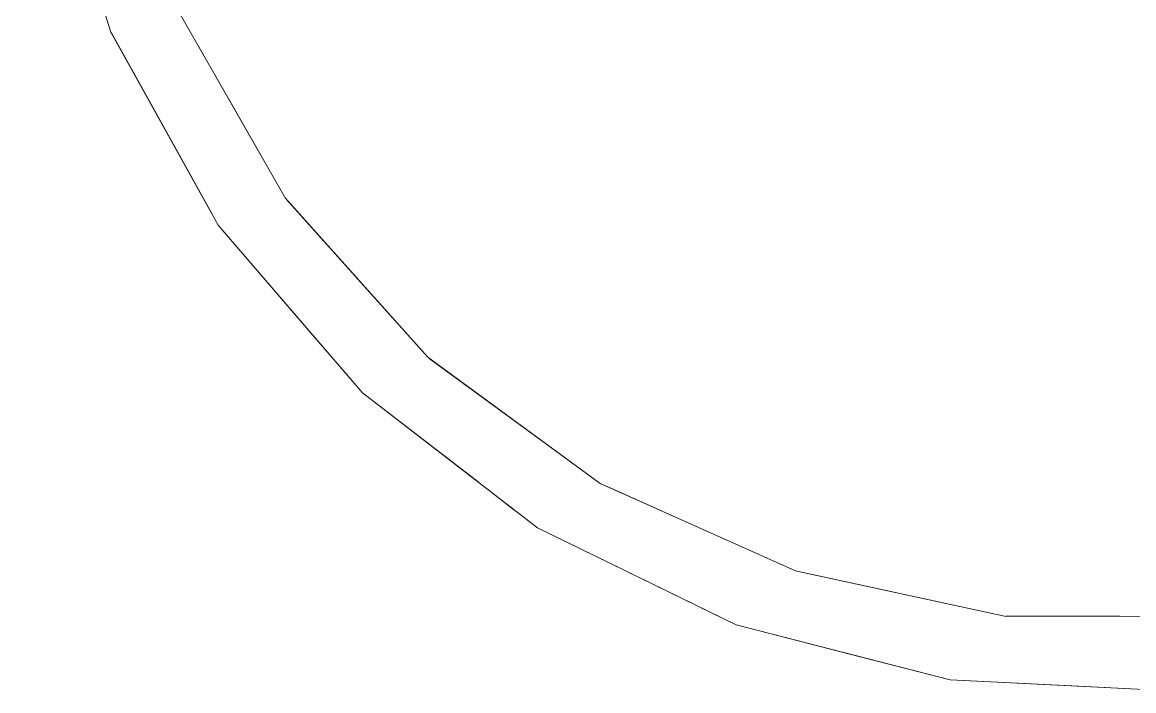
# Model space of a CAD drawing. Header units: millimetres. Extents: x 35540 to 832230, y -10956 to 416550.
# Drawn here: x 87300.3 to 87615.9, y 28314.9 to 28504.9 of the extents above; entities that cross this region are included whole.
import ezdxf

# ---------------------------------------------------------------- set-up
doc = ezdxf.new("R2010")
doc.units = ezdxf.units.MM
doc.layers.add('Q-CASE', color=31, linetype='Continuous', lineweight=5)

# ---------------------------------------------------------------- blocks, each defined once
blk = doc.blocks.new('DLN_Cat Ladder - 750x750x4500 _WDD_-9656512-G_F U_F_A_')
at = {"layer": 'Q-CASE'}
for p, q in [((-240.12, -924.37), (-239.88, -924.81)), ((-240.12, -924.37), (-239.88, -924.81)), ((-240.12, -924.37), (-239.88, -924.81)), ((-240.12, -924.37), (-239.88, -924.81)), ((-240.12, -924.37), (-239.88, -924.81)), ((-240.12, -924.37), (-239.88, -924.81)), ((-240.12, -924.37), (-239.88, -924.81)), ((-240.12, -924.37), (-239.88, -924.81)), ((-240.12, -924.37), (-239.88, -924.81)), ((-239.88, -924.81), (-229.1, -944.21)), ((-239.88, -924.81), (-229.1, -944.21)), ((-239.88, -924.81), (-229.1, -944.21)), ((-239.88, -924.81), (-229.1, -944.21)), ((-239.88, -924.81), (-229.1, -944.21)), ((-239.88, -924.81), (-229.1, -944.21)), ((-239.88, -924.81), (-229.1, -944.21)), ((-239.88, -924.81), (-229.1, -944.21)), ((-239.88, -924.81), (-229.1, -944.21)), ((-204.77, -946.73), (-217.3, -924.81)), ((-204.77, -946.73), (-217.3, -924.81)), ((-204.77, -946.73), (-217.3, -924.81)), ((-204.77, -946.73), (-217.3, -924.81)), ((-204.77, -946.73), (-217.3, -924.81)), ((-204.77, -946.73), (-217.3, -924.81)), ((-204.77, -946.73), (-217.3, -924.81)), ((-204.77, -946.73), (-217.3, -924.81)), ((-204.77, -946.73), (-217.3, -924.81)), ((-229.1, -944.21), (-211.48, -975.91)), ((-229.1, -944.21), (-211.48, -975.91)), ((-229.1, -944.21), (-211.48, -975.91)), ((-229.1, -944.21), (-211.48, -975.91)), ((-229.1, -944.21), (-211.48, -975.91)), ((-229.1, -944.21), (-211.48, -975.91)), ((-229.1, -944.21), (-211.48, -975.91)), ((-229.1, -944.21), (-211.48, -975.91)), ((-229.1, -944.21), (-211.48, -975.91)), ((-190.61, -971.5), (-204.77, -946.73)), ((-190.61, -971.5), (-204.77, -946.73)), ((-190.61, -971.5), (-204.77, -946.73)), ((-190.61, -971.5), (-204.77, -946.73)), ((-190.61, -971.5), (-204.77, -946.73)), ((-190.61, -971.5), (-204.77, -946.73)), ((-190.61, -971.5), (-204.77, -946.73)), ((-190.61, -971.5), (-204.77, -946.73)), ((-190.61, -971.5), (-204.77, -946.73)), ((-169.13, -995.55), (-190.21, -971.94)), ((-169.13, -995.55), (-190.21, -971.94)), ((-169.13, -995.55), (-190.21, -971.94)), ((-169.13, -995.55), (-190.21, -971.94)), ((-169.13, -995.55), (-190.21, -971.94)), ((-169.13, -995.55), (-190.21, -971.94)), ((-169.13, -995.55), (-190.21, -971.94)), ((-169.13, -995.55), (-190.21, -971.94)), ((-169.13, -995.55), (-190.21, -971.94)), ((-209.62, -979.26), (-180.56, -1013.06)), ((-209.62, -979.26), (-180.56, -1013.06)), ((-209.62, -979.26), (-180.56, -1013.06)), ((-209.62, -979.26), (-180.56, -1013.06)), ((-209.62, -979.26), (-180.56, -1013.06)), ((-209.62, -979.26), (-180.56, -1013.06)), ((-209.62, -979.26), (-180.56, -1013.06)), ((-209.62, -979.26), (-180.56, -1013.06)), ((-209.62, -979.26), (-180.56, -1013.06)), ((-150.15, -1016.78), (-169.13, -995.55)), ((-150.15, -1016.78), (-169.13, -995.55)), ((-150.15, -1016.78), (-169.13, -995.55)), ((-150.15, -1016.78), (-169.13, -995.55)), ((-150.15, -1016.78), (-169.13, -995.55)), ((-150.15, -1016.78), (-169.13, -995.55)), ((-150.15, -1016.78), (-169.13, -995.55)), ((-150.15, -1016.78), (-169.13, -995.55)), ((-150.15, -1016.78), (-169.13, -995.55)), ((-180.56, -1013.06), (-171.99, -1023.02)), ((-180.56, -1013.06), (-171.99, -1023.02)), ((-180.56, -1013.06), (-171.99, -1023.02)), ((-180.56, -1013.06), (-171.99, -1023.02)), ((-180.56, -1013.06), (-171.99, -1023.02)), ((-180.56, -1013.06), (-171.99, -1023.02)), ((-180.56, -1013.06), (-171.99, -1023.02)), ((-180.56, -1013.06), (-171.99, -1023.02)), ((-180.56, -1013.06), (-171.99, -1023.02)), ((-124.07, -1035.88), (-149.71, -1017.11)), ((-124.07, -1035.88), (-149.71, -1017.11)), ((-124.07, -1035.88), (-149.71, -1017.11)), ((-124.07, -1035.88), (-149.71, -1017.11)), ((-124.07, -1035.88), (-149.71, -1017.11)), ((-124.07, -1035.88), (-149.71, -1017.11)), ((-124.07, -1035.88), (-149.71, -1017.11)), ((-124.07, -1035.88), (-149.71, -1017.11)), ((-124.07, -1035.88), (-149.71, -1017.11)), ((-168.68, -1026.87), (-135.87, -1052.22)), ((-168.68, -1026.87), (-135.87, -1052.22)), ((-168.68, -1026.87), (-135.87, -1052.22)), ((-168.68, -1026.87), (-135.87, -1052.22)), ((-168.68, -1026.87), (-135.87, -1052.22)), ((-168.68, -1026.87), (-135.87, -1052.22)), ((-168.68, -1026.87), (-135.87, -1052.22)), ((-168.68, -1026.87), (-135.87, -1052.22)), ((-168.68, -1026.87), (-135.87, -1052.22)), ((-101.15, -1052.65), (-124.07, -1035.88)), ((-101.15, -1052.65), (-124.07, -1035.88)), ((-97.53, -1054.28), (-101.15, -1052.65)), ((-97.53, -1054.28), (-101.15, -1052.65)), ((-133.21, -1054.28), (-125.66, -1060.11)), ((-133.21, -1054.28), (-125.66, -1060.11)), ((-133.21, -1054.28), (-125.66, -1060.11)), ((-133.21, -1054.28), (-125.66, -1060.11)), ((-133.21, -1054.28), (-125.66, -1060.11)), ((-133.21, -1054.28), (-125.66, -1060.11)), ((-133.21, -1054.28), (-125.66, -1060.11)), ((-133.21, -1054.28), (-125.66, -1060.11)), ((-133.21, -1054.28), (-125.66, -1060.11)), ((-71.57, -1065.94), (-97.53, -1054.28)), ((-71.57, -1065.94), (-97.53, -1054.28)), ((-71.57, -1065.94), (-97.53, -1054.28)), ((-71.57, -1065.94), (-97.53, -1054.28)), ((-71.57, -1065.94), (-97.53, -1054.28)), ((-71.57, -1065.94), (-97.53, -1054.28)), ((-71.57, -1065.94), (-97.53, -1054.28)), ((-71.57, -1065.94), (-97.53, -1054.28)), ((-71.57, -1065.94), (-97.53, -1054.28)), ((-118.99, -1065.26), (-98.3, -1075.37)), ((-118.99, -1065.26), (-98.3, -1075.37)), ((-118.99, -1065.26), (-98.3, -1075.37)), ((-118.99, -1065.26), (-98.3, -1075.37)), ((-118.99, -1065.26), (-98.3, -1075.37)), ((-118.99, -1065.26), (-98.3, -1075.37)), ((-118.99, -1065.26), (-98.3, -1075.37)), ((-118.99, -1065.26), (-98.3, -1075.37)), ((-118.99, -1065.26), (-98.3, -1075.37)), ((-45.76, -1077.53), (-71.57, -1065.94)), ((-45.76, -1077.53), (-71.57, -1065.94)), ((-45.76, -1077.53), (-71.57, -1065.94)), ((-45.76, -1077.53), (-71.57, -1065.94)), ((-45.76, -1077.53), (-71.57, -1065.94)), ((-45.76, -1077.53), (-71.57, -1065.94)), ((-45.76, -1077.53), (-71.57, -1065.94)), ((-45.76, -1077.53), (-71.57, -1065.94)), ((-45.76, -1077.53), (-71.57, -1065.94)), ((-98.3, -1075.37), (-69.43, -1089.5)), ((-98.3, -1075.37), (-69.43, -1089.5)), ((-98.3, -1075.37), (-69.43, -1089.5)), ((-98.3, -1075.37), (-69.43, -1089.5)), ((-98.3, -1075.37), (-69.43, -1089.5)), ((-98.3, -1075.37), (-69.43, -1089.5)), ((-98.3, -1075.37), (-69.43, -1089.5)), ((-98.3, -1075.37), (-69.43, -1089.5)), ((-98.3, -1075.37), (-69.43, -1089.5)), ((-13.93, -1084.39), (-45.32, -1077.62)), ((-13.93, -1084.39), (-45.32, -1077.62)), ((-13.93, -1084.39), (-45.32, -1077.62)), ((-13.93, -1084.39), (-45.32, -1077.62)), ((-13.93, -1084.39), (-45.32, -1077.62)), ((-13.93, -1084.39), (-45.32, -1077.62)), ((-13.93, -1084.39), (-45.32, -1077.62)), ((-13.93, -1084.39), (-45.32, -1077.62)), ((-13.93, -1084.39), (-45.32, -1077.62)), ((13.6, -1090.33), (-13.93, -1084.39)), ((13.6, -1090.33), (-13.93, -1084.39)), ((13.6, -1090.33), (-13.93, -1084.39)), ((13.6, -1090.33), (-13.93, -1084.39)), ((13.6, -1090.33), (-13.93, -1084.39)), ((13.6, -1090.33), (-13.93, -1084.39)), ((13.6, -1090.33), (-13.93, -1084.39)), ((13.6, -1090.33), (-13.93, -1084.39)), ((13.6, -1090.33), (-13.93, -1084.39)), ((46.35, -1090.41), (14, -1090.33)), ((46.35, -1090.41), (14, -1090.33)), ((46.35, -1090.41), (14, -1090.33)), ((46.35, -1090.41), (14, -1090.33)), ((46.35, -1090.41), (14, -1090.33)), ((46.35, -1090.41), (14, -1090.33)), ((46.35, -1090.41), (14, -1090.33)), ((46.35, -1090.41), (14, -1090.33)), ((46.35, -1090.41), (14, -1090.33)), ((74.33, -1090.48), (46.35, -1090.41)), ((74.33, -1090.48), (46.35, -1090.41)), ((74.33, -1090.48), (46.35, -1090.41)), ((74.33, -1090.48), (46.35, -1090.41)), ((74.33, -1090.48), (46.35, -1090.41)), ((74.33, -1090.48), (46.35, -1090.41)), ((74.33, -1090.48), (46.35, -1090.41)), ((74.33, -1090.48), (46.35, -1090.41)), ((74.33, -1090.48), (46.35, -1090.41)), ((-27.03, -1101.99), (-10.37, -1106.28)), ((-27.03, -1101.99), (-10.37, -1106.28)), ((-27.03, -1101.99), (-10.37, -1106.28)), ((-27.03, -1101.99), (-10.37, -1106.28)), ((-27.03, -1101.99), (-10.37, -1106.28)), ((-27.03, -1101.99), (-10.37, -1106.28)), ((-27.03, -1101.99), (-10.37, -1106.28)), ((-27.03, -1101.99), (-10.37, -1106.28)), ((-27.03, -1101.99), (-10.37, -1106.28)), ((32.74, -1110.19), (47.66, -1110.92)), ((32.74, -1110.19), (47.66, -1110.92)), ((32.74, -1110.19), (47.66, -1110.92)), ((32.74, -1110.19), (47.66, -1110.92)), ((32.74, -1110.19), (47.66, -1110.92)), ((32.74, -1110.19), (47.66, -1110.92)), ((32.74, -1110.19), (47.66, -1110.92)), ((32.74, -1110.19), (47.66, -1110.92)), ((32.74, -1110.19), (47.66, -1110.92))]:
    blk.add_line(p, q, dxfattribs=at)
at = {"layer": 'Q-CASE', "flags": 128}
for points in [[(-265.3, -802), (-258.94, -864.47), (-240.12, -924.37), (-209.62, -979.26), (-168.68, -1026.87), (-118.99, -1065.26), (-62.59, -1092.84), (-1.78, -1108.5), (60.94, -1111.57), (122.99, -1101.95), (181.82, -1080.02), (235.04, -1046.69), (280.44, -1003.31), (316.17, -951.68), (340.76, -893.91), (353.21, -832.36), (354.7, -802)], [(334.7, -802), (328.34, -862.39), (309.55, -920.13), (279.14, -972.7), (238.45, -1017.78), (189.27, -1053.39), (133.75, -1077.99), (74.33, -1090.48), (13.6, -1090.33), (-45.76, -1077.53), (-101.15, -1052.65), (-150.15, -1016.78), (-190.61, -971.5), (-220.75, -918.78), (-239.25, -860.94), (-245.3, -802)], [(-97.53, -1054.28), (-101.15, -1052.65), (-124.07, -1035.88)], [(-97.53, -1054.28), (-101.15, -1052.65), (-124.07, -1035.88)], [(-97.53, -1054.28), (-101.15, -1052.65), (-124.07, -1035.88)], [(-97.53, -1054.28), (-101.15, -1052.65), (-124.07, -1035.88)], [(-97.53, -1054.28), (-101.15, -1052.65), (-124.07, -1035.88)], [(-97.53, -1054.28), (-101.15, -1052.65), (-124.07, -1035.88)], [(-97.53, -1054.28), (-101.15, -1052.65), (-124.07, -1035.88)], [(-69.43, -1089.5), (-62.59, -1092.84), (-27.03, -1101.99)], [(-69.43, -1089.5), (-62.59, -1092.84), (-27.03, -1101.99)], [(-69.43, -1089.5), (-62.59, -1092.84), (-27.03, -1101.99)], [(-69.43, -1089.5), (-62.59, -1092.84), (-27.03, -1101.99)], [(-69.43, -1089.5), (-62.59, -1092.84), (-27.03, -1101.99)], [(-69.43, -1089.5), (-62.59, -1092.84), (-27.03, -1101.99)], [(-69.43, -1089.5), (-62.59, -1092.84), (-27.03, -1101.99)], [(-69.43, -1089.5), (-62.59, -1092.84), (-27.03, -1101.99)], [(-69.43, -1089.5), (-62.59, -1092.84), (-27.03, -1101.99)], [(-10.37, -1106.28), (-1.78, -1108.5), (32.74, -1110.19)], [(-10.37, -1106.28), (-1.78, -1108.5), (32.74, -1110.19)], [(-10.37, -1106.28), (-1.78, -1108.5), (32.74, -1110.19)], [(-10.37, -1106.28), (-1.78, -1108.5), (32.74, -1110.19)], [(-10.37, -1106.28), (-1.78, -1108.5), (32.74, -1110.19)], [(-10.37, -1106.28), (-1.78, -1108.5), (32.74, -1110.19)], [(-10.37, -1106.28), (-1.78, -1108.5), (32.74, -1110.19)], [(-10.37, -1106.28), (-1.78, -1108.5), (32.74, -1110.19)], [(-10.37, -1106.28), (-1.78, -1108.5), (32.74, -1110.19)]]:
    blk.add_lwpolyline(points, dxfattribs=at)

msp = doc.modelspace()

# ---------------------------------------------------------------- block references
at = {"layer": 'Q-CASE'}
msp.add_blockref('DLN_Cat Ladder - 750x750x4500 _WDD_-9656512-G_F U_F_A_', (87565.59, 29426.49), dxfattribs=at)

doc.saveas('drawing.dxf')
